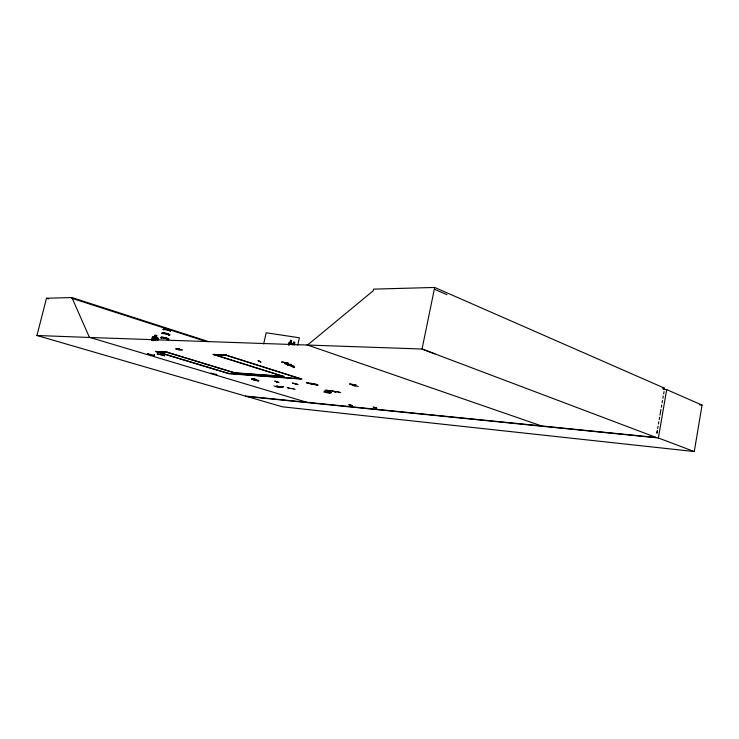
<?xml version="1.0" encoding="UTF-8"?>
<svg xmlns="http://www.w3.org/2000/svg" width="739" height="739" viewBox="0 0 739 739"><rect width="100%" height="100%" fill="white"/><g stroke="black" fill="none" stroke-linecap="round" stroke-linejoin="round"><path stroke-width="1.11" d="M258.244 380.853L258.973 380.825L258.244 380.382M281.808 387.439L276.811 386.054M276.691 386.035L281.799 387.43M306.362 382.553L311.913 384.16M284.635 363.606L291.286 364.789L290.963 364.207M287.804 365.223L294.15 366.295L287.702 365.158M210.661 373.472L211.031 372.973M211.123 373.278L216.527 374.507M330.86 392.871L325.021 391.485M216.693 374.257L216.897 374.858M208.758 341.677L71.886 297.549L46.492 298.233L36.95 335.497L282.307 406.792L694.272 451.547L702.05 405.092L666.698 389.619L663.271 389.407M656.897 432.971L657.276 430.735M657.664 428.5L658.052 426.264M658.44 424.029L658.828 421.793M659.206 419.558L659.594 417.313M659.982 415.078L660.952 409.489M661.331 407.254L661.719 405.018M662.107 402.773L662.495 400.538M662.874 398.303L663.262 396.067M663.65 393.832L664.038 391.596M657.036 433.063L657.424 430.837M694.272 451.547L658.366 437.968L666.698 389.619M662.347 388.104L664.62 388.234L434.68 287.453L422.052 349.02L90.001 337.492L89.401 337.307L71.886 297.549M297.743 345.205L299.387 337.769L266.179 332.772L263.657 343.894M288.7 344.827L289.125 342.757M288.773 344.836L289.226 342.822M289.134 345.178L290.224 342.573C290.824 337.908 292.053 341.889 291.342 344.06M290.778 340.236L290.288 342.582L289.623 342.148L289.152 342.813M291.055 343.053L291.563 340.799M293.854 342.129L294.676 342.61L294.187 344.845L292.764 344.032L292.348 344.577M294.298 344.799L294.796 342.563L293.845 342.037L292.746 344.864M214.864 354.193L214.735 354.738L284.358 376.594L234.826 372.992L166.875 352.281M282.64 376.243L212.934 354.369L225.866 355.025L225.995 354.471M151.523 340.55L152.391 337.132L154.516 336.929M152.058 340.679L152.613 338.425L152.068 338.296M152.788 340.088L153.426 337.409L154.562 337.002L154.968 335.016L156.927 335.488L156.382 337.455L157.213 338.323L156.779 340.106M153.666 340.725L154.405 337.64L156.234 338.083L155.8 339.875M157.693 340.605L158.257 338.545L156.465 337.409M324.282 391.116L330.102 392.548M329.612 393.24L323.737 391.966M349.732 383.975L355.847 385.037M292.459 383.051L298.039 384.557L292.589 383.079M273.947 385.943L278.917 387.319M284.903 363.653L291.286 364.687M287.961 363.034L281.541 362.008L288.108 363.025M312.117 383.744L306.981 383.079M312.274 383.79L307.165 383.061M256.221 379.864L251.962 378.544L256.027 379.855M147.754 354.101L148.41 353.602L147.791 354.064M331.829 390.746L335.996 392.15L332.06 390.737M317.936 385.13L316.671 384.428M157.361 339.598L157.897 339.728M154.137 355.579L154.469 354.997M154.876 339.543L154.931 339.746M258.133 360.623L260.987 362.101L258.17 360.697M287.203 387.448L289.282 388.437M289.023 388.437L287.508 387.522M254.863 379.061L252.904 379.153M255.121 379.089L252.627 379.153M292.302 344.614L292.773 343.949L293.346 344.282M307.553 345.039L373.241 290.76L373.592 289.125L434.68 287.453M152.446 337.187L153.195 336.67L157.684 337.76L158.257 338.554M157.315 353.972L164.714 355.819L161.065 354.554M327.174 391.799L328.338 391.467M327.118 391.855L328.134 391.421M327.645 392.252L326.573 392.603L327.931 392.307M251.823 379.135L258.262 380.382M295.221 383.79L295.424 383.781M310.676 383.292L316.338 385.074M309.225 383.449L309.031 383.449M316.32 385.065L317.798 384.862M276.349 386.691L279.259 386.802M334.61 391.568L334.25 391.522M338.748 392.049L334.056 391.458M281.91 386.608L282.252 386.728M281.337 386.765L283.665 386.691M157.296 353.963L161.074 354.526M352.715 384.585L354.988 385.73M252.526 379.125L251.823 379.255L258.253 380.853L256.766 380.65M36.95 335.497L90.038 337.492M310.648 383.282L316.689 384.428M317.077 385.148L317.641 385.176M156.456 351.746L167.531 352.318M213.996 354.702L226.928 355.367M288.506 364.447L287.97 364.272L290.713 365.593M290.926 365.713L288.284 364.419M154.155 355.311L148.363 353.935M276.229 381.721L276.571 381.758M276.774 381.832L276.358 381.777M260.276 361.537L259.786 361.463M292.404 366.756L293.013 366.858M338.684 392.039L338.24 391.984M164.372 329.566L164.889 329.649M699.75 404.926L702.05 405.092M233.893 372.705L283.406 376.299M227.963 373.398L301.022 378.802M245.671 396.104L656.269 437.506M246.743 396.51L658.366 437.968M278.852 382.46L274.816 381.093M278.788 382.497L274.991 381.139M337.002 391.356L340.642 392.695M259.648 361.389L260.156 361.473M254.077 379.199L254.29 379.264M325.751 390.266L330.656 390.876M325.566 390.21L330.619 390.913M291.175 343.007L291.822 344.309M291.785 343.358L291.85 344.337M291.997 366.147L294.639 367.588L291.739 366.101M355.967 385.102L349.602 384.003M358.295 386.414L352.097 385.379M293.272 388.557L295.046 389.508M312.865 383.523L314.869 383.947M288.524 388.049L293.697 388.954M285.005 362.627L287.804 364.068M355.191 385.832L353.066 384.64M180.02 349.445L177.96 348.965L179.863 349.362C177.665 348.161 182.653 350.72 180.482 349.547L182.357 349.935L180.334 349.464M178.007 349.353L180.02 349.824L178.154 349.436C180.334 350.609 175.337 348.051 177.545 349.251L175.651 348.854L177.693 349.335M324.957 391.541L330.86 392.889M154.082 338.73L156.04 339.201M254.937 380.271L253.209 379.809M283.61 386.737L281.541 386.82M89.401 337.307L307.295 402.404M157.093 351.782L228.628 373.454M234.577 372.752L166.506 352.004L155.43 351.441L228.878 373.675L301.965 379.107L225.866 355.025M46.492 298.233L48.682 298.925M226.162 355.32L300.228 378.747M71.701 298.26L206.412 341.621M162.94 355.043L163.716 355.293M306.87 344.808L541.576 425.941M434.892 353.842L422.052 349.02L656.121 437.451M310.214 383.661L309.623 383.495M328.153 390.561L327.617 390.414M434.32 289.198L446.929 294.658M284.811 362.618L287.526 364.022M264.192 343.617L263.731 343.58M289.623 342.231L291.683 343.413M290.058 343.321L290.889 343.801M290.713 340.226L291.674 340.753M161.453 338A3.935 0.471 13.3 0 1 162.497 337.631A3.935 0.471 13.3 0 1 167.42 338.813A3.935 0.471 13.3 0 1 168.058 339.58M163.541 329.548A3.861 0.499 13.4 0 1 166.534 329.502A3.861 0.499 13.4 0 1 170.441 331.081M161.444 338.268A3.871 0.462 13.3 0 1 162.469 337.899A3.871 0.462 13.3 0 1 167.319 339.062A3.871 0.462 13.3 0 1 167.947 339.82M163.458 329.917A3.852 0.499 13.4 0 1 166.451 329.871A3.852 0.499 13.4 0 1 170.349 331.442M161.619 337.538A3.871 0.471 13.3 0 1 162.645 337.169A3.871 0.471 13.3 0 1 167.494 338.323A3.871 0.471 13.3 0 1 168.123 339.09M161.499 337.778A3.935 0.471 13.3 0 1 162.552 337.409A3.935 0.471 13.3 0 1 167.476 338.582A3.935 0.471 13.3 0 1 168.113 339.358M162.146 333.714A3.871 0.48 13.4 0 1 166.469 334.13A3.871 0.48 13.4 0 1 168.991 335.469M162.321 332.984A3.871 0.48 13.4 0 1 166.155 333.271A3.871 0.48 13.4 0 1 169.582 334.721M162.146 333.446A3.926 0.49 13.4 0 1 166.534 333.871A3.926 0.49 13.4 0 1 169.102 335.238M162.201 333.224A3.926 0.49 13.4 0 1 166.09 333.52A3.926 0.49 13.4 0 1 169.573 334.989M325.317 390.663L331.257 392.104L325.317 390.663M290.787 340.781L291.157 341.843L290.787 340.781M293.919 342.591L294.288 343.644L293.919 342.591M154.377 339.21L154.22 339.848L155.393 340.134L155.55 339.497L154.377 339.21M155.273 335.488L155.116 336.125L156.289 336.411L156.446 335.774L155.273 335.488M148.336 353.547L148.012 354.12L148.373 353.538M154.405 355.034L154.045 355.598L154.405 355.034M349.621 404.806L348.716 404.713L352.364 405.656L349.621 404.806M374.091 407.272L373.186 407.189L376.853 408.14L374.091 407.272M289.143 344.208L289.143 344.208"/></g></svg>
